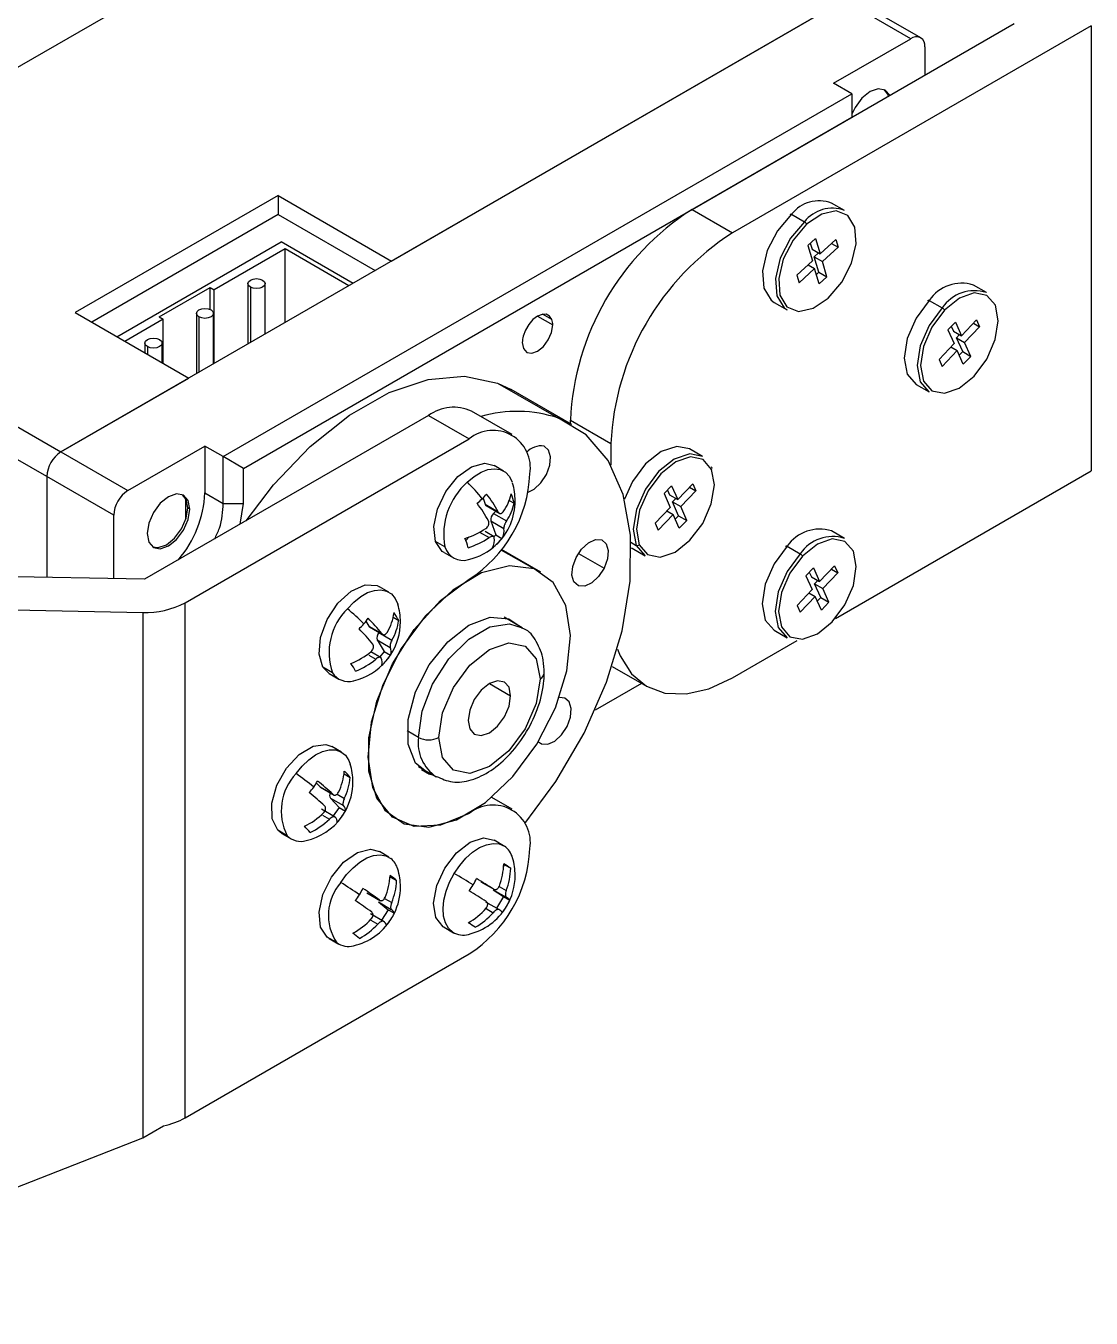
# Model space of a CAD drawing. Header units: millimetres. Extents: x 1167 to 2427, y 18 to 909.
# Drawn here: x 2080.56 to 2117.71, y 711.09 to 756.15 of the extents above; entities that cross this region are included whole.
import ezdxf

# ---------------------------------------------------------------- set-up
doc = ezdxf.new("R2010")
doc.units = ezdxf.units.MM

msp = doc.modelspace()

# ---------------------------------------------------------------- linework, layer by layer
at = {"color": 7, "linetype": 'Continuous', "lineweight": 25}
for p, q in [((2069.414, 748.435), (2096.708, 764.191)), ((2109.082, 757.048), (2081.788, 741.291)), ((2093.316, 747.946), (2109.082, 757.048)), ((2111.416, 755.701), (2109.082, 757.048)), ((2111.766, 755.736), (2109.432, 757.083)), ((2103.792, 749.749), (2115.022, 756.231)), ((2117.709, 756.15), (2105.207, 748.932)), ((2117.709, 756.15), (2117.709, 740.636)), ((2108.729, 754.15), (2111.416, 755.701)), ((2111.911, 755.415), (2111.911, 754.435)), ((2109.365, 753.782), (2108.729, 754.15)), ((2087.445, 741.128), (2109.365, 753.782)), ((2109.365, 753.782), (2109.365, 752.966)), ((2088.152, 740.72), (2109.365, 752.966)), ((2089.356, 750.232), (2082.285, 746.15)), ((2089.356, 750.232), (2093.316, 747.946)), ((2089.356, 750.232), (2089.356, 749.57)), ((2109.107, 749.709), (2108.654, 749.971)), ((2089.356, 749.57), (2082.859, 745.819)), ((2089.356, 749.57), (2092.742, 747.615)), ((2103.792, 749.749), (2105.207, 748.932)), ((2107.261, 749.58), (2107.713, 749.319)), ((2083.737, 745.312), (2089.462, 748.617)), ((2091.971, 747.169), (2089.462, 748.617)), ((2108.102, 748.739), (2107.831, 748.491)), ((2107.831, 748.491), (2107.988, 747.955)), ((2107.917, 748.57), (2107.977, 748.366)), ((2108.102, 748.739), (2108.26, 748.203)), ((2108.803, 748.698), (2108.26, 748.203)), ((2108.653, 748.562), (2108.882, 748.43)), ((2108.803, 748.698), (2108.882, 748.43)), ((2089.604, 748.373), (2087.134, 746.947)), ((2091.829, 747.088), (2089.604, 748.373)), ((2089.604, 745.803), (2089.604, 748.373)), ((2107.977, 748.366), (2108.26, 748.203)), ((2108.205, 748.234), (2108.056, 748.098)), ((2108.213, 747.561), (2108.056, 748.098)), ((2108.056, 748.098), (2108.338, 747.934)), ((2108.882, 748.43), (2108.338, 747.934)), ((2107.445, 747.459), (2107.988, 747.955)), ((2107.523, 747.191), (2108.067, 747.687)), ((2107.838, 747.818), (2108.067, 747.687)), ((2108.224, 747.15), (2108.067, 747.687)), ((2108.213, 747.561), (2108.127, 747.482)), ((2108.213, 747.561), (2108.496, 747.398)), ((2108.496, 747.398), (2108.338, 747.934)), ((2088.306, 747.161), (2088.307, 745.055)), ((2088.907, 745.401), (2088.906, 747.162)), ((2107.445, 747.459), (2107.523, 747.191)), ((2108.496, 747.398), (2108.224, 747.15)), ((2114.056, 746.851), (2113.604, 747.112)), ((2085.214, 746.002), (2086.993, 747.028)), ((2086.993, 747.028), (2087.134, 746.947)), ((2086.993, 746.262), (2086.993, 747.028)), ((2087.134, 744.377), (2087.134, 746.947)), ((2106.654, 746.506), (2107.107, 746.245)), ((2112.064, 746.578), (2112.516, 746.316)), ((2082.285, 746.15), (2086.245, 743.864)), ((2085.356, 745.92), (2084.02, 745.149)), ((2085.214, 746.002), (2085.356, 745.92)), ((2085.356, 744.377), (2085.356, 745.92)), ((2086.51, 746.124), (2086.511, 744.018)), ((2087.111, 744.364), (2087.11, 746.124)), ((2112.974, 745.823), (2112.712, 745.547)), ((2112.974, 745.823), (2113.19, 745.344)), ((2113.712, 745.895), (2113.19, 745.344)), ((2113.604, 745.781), (2113.82, 745.656)), ((2113.712, 745.895), (2113.82, 745.656)), ((2112.712, 745.547), (2112.928, 745.068)), ((2112.832, 745.673), (2112.907, 745.507)), ((2112.907, 745.507), (2113.19, 745.344)), ((2113.123, 745.382), (2113.015, 745.268)), ((2113.82, 745.656), (2113.298, 745.104)), ((2084.714, 745.086), (2084.714, 744.748)), ((2085.315, 744.401), (2085.314, 745.087)), ((2112.405, 744.517), (2112.928, 745.068)), ((2112.82, 744.954), (2113.036, 744.829)), ((2113.231, 744.789), (2113.015, 745.268)), ((2113.015, 745.268), (2113.298, 745.104)), ((2113.514, 744.625), (2113.298, 745.104)), ((2112.405, 744.517), (2112.513, 744.277)), ((2112.513, 744.277), (2113.036, 744.829)), ((2113.252, 744.35), (2113.036, 744.829)), ((2113.231, 744.789), (2113.111, 744.662)), ((2113.231, 744.789), (2113.514, 744.625)), ((2113.514, 744.625), (2113.252, 744.35)), ((2077.828, 743.577), (2081.788, 741.291)), ((2081.788, 741.291), (2086.245, 743.864)), ((2097.011, 743.695), (2099.132, 742.471)), ((2097.011, 743.695), (2097.483, 743.47)), ((2111.604, 743.648), (2112.056, 743.387)), ((2099.604, 742.246), (2097.483, 743.47)), ((2081.293, 740.434), (2077.333, 742.72)), ((2097.519, 741.899), (2096.104, 742.716)), ((2094.604, 742.567), (2084.705, 736.852)), ((2094.604, 742.567), (2096.019, 741.751)), ((2099.55, 742.4), (2100.964, 741.584)), ((2099.55, 742.277), (2099.55, 742.4)), ((2086.119, 736.036), (2096.019, 741.751)), ((2081.788, 741.291), (2084.122, 739.944)), ((2084.122, 739.944), (2086.809, 741.495)), ((2087.445, 741.128), (2086.809, 741.495)), ((2086.809, 741.495), (2086.809, 739.862)), ((2100.964, 741.584), (2100.964, 740.826)), ((2104.157, 741.136), (2103.704, 741.397)), ((2088.152, 740.72), (2087.445, 741.128)), ((2087.445, 739.495), (2087.445, 741.128)), ((2097.224, 740.626), (2096.894, 740.817)), ((2081.293, 740.434), (2081.293, 736.916)), ((2083.627, 739.087), (2081.293, 740.434)), ((2088.152, 739.495), (2088.152, 740.72)), ((2108.794, 735.489), (2117.709, 740.636)), ((2102.818, 739.839), (2103.08, 740.113)), ((2102.935, 739.961), (2103.009, 739.792)), ((2103.08, 740.113), (2103.292, 739.629)), ((2103.816, 740.176), (2103.292, 739.629)), ((2103.922, 739.935), (2103.398, 739.387)), ((2103.705, 740.06), (2103.922, 739.935)), ((2103.816, 740.176), (2103.922, 739.935)), ((2086.139, 738.943), (2086.139, 739.663)), ((2086.809, 739.862), (2087.445, 739.495)), ((2087.445, 739.495), (2088.152, 739.495)), ((2088.04, 738.777), (2088.152, 739.495)), ((2096.505, 739.686), (2096.581, 739.467)), ((2096.581, 739.467), (2097.031, 739.207)), ((2097.418, 739.603), (2097.591, 739.503)), ((2102.818, 739.839), (2103.029, 739.355)), ((2103.009, 739.792), (2103.292, 739.629)), ((2103.226, 739.667), (2103.115, 739.551)), ((2103.326, 739.067), (2103.115, 739.551)), ((2103.115, 739.551), (2103.398, 739.387)), ((2083.627, 736.872), (2083.627, 739.087)), ((2086.278, 739.302), (2086.208, 739.343)), ((2096.615, 739.423), (2097.091, 739.148)), ((2096.956, 739.226), (2096.871, 739.144)), ((2096.871, 739.144), (2097.321, 738.885)), ((2102.505, 738.808), (2103.029, 739.355)), ((2102.611, 738.566), (2103.135, 739.114)), ((2102.918, 739.239), (2103.135, 739.114)), ((2103.347, 738.63), (2103.135, 739.114)), ((2103.209, 738.945), (2103.326, 739.067)), ((2103.326, 739.067), (2103.609, 738.904)), ((2103.609, 738.904), (2103.398, 739.387)), ((2096.782, 738.886), (2096.95, 738.402)), ((2096.782, 738.886), (2097.232, 738.626)), ((2102.505, 738.808), (2102.611, 738.566)), ((2103.347, 738.63), (2103.609, 738.904)), ((2095.175, 737.981), (2094.845, 738.172)), ((2096.025, 738.33), (2095.9, 738.209)), ((2096.888, 738.333), (2096.574, 738.514)), ((2096.95, 738.402), (2096.882, 738.337)), ((2096.95, 738.402), (2097.166, 738.277)), ((2109.107, 738.278), (2108.654, 738.539)), ((2095.144, 737.785), (2095.474, 737.595)), ((2098.518, 737.099), (2097.154, 737.887)), ((2101.704, 737.933), (2102.157, 737.672)), ((2107.114, 738.004), (2107.567, 737.743)), ((2108.024, 737.25), (2107.762, 736.974)), ((2108.024, 737.25), (2108.24, 736.771)), ((2108.763, 737.322), (2108.24, 736.771)), ((2108.654, 737.207), (2108.871, 737.082)), ((2108.763, 737.322), (2108.871, 737.082)), ((2084.705, 736.852), (2067.835, 737.169)), ((2107.762, 736.974), (2107.978, 736.495)), ((2107.882, 737.1), (2107.957, 736.934)), ((2107.957, 736.934), (2108.24, 736.771)), ((2108.174, 736.809), (2108.065, 736.694)), ((2108.871, 737.082), (2108.348, 736.531)), ((2093.224, 736.404), (2092.894, 736.594)), ((2107.456, 735.944), (2107.978, 736.495)), ((2107.87, 736.38), (2108.086, 736.255)), ((2108.281, 736.215), (2108.065, 736.694)), ((2108.065, 736.694), (2108.348, 736.531)), ((2108.564, 736.052), (2108.348, 736.531)), ((2068.636, 735.999), (2084.639, 735.698)), ((2086.119, 718.072), (2086.119, 736.036)), ((2093.446, 736.182), (2093.534, 735.983)), ((2107.456, 735.944), (2107.564, 735.704)), ((2107.564, 735.704), (2108.086, 736.255)), ((2108.302, 735.776), (2108.086, 736.255)), ((2108.281, 736.215), (2108.161, 736.089)), ((2108.281, 736.215), (2108.564, 736.052)), ((2108.564, 736.052), (2108.302, 735.776)), ((2084.639, 735.698), (2084.64, 717.378)), ((2093.373, 735.532), (2093.565, 735.421)), ((2097.872, 735.163), (2097.243, 735.526)), ((2097.4, 735.479), (2097.794, 735.208)), ((2092.42, 735.388), (2092.523, 735.219)), ((2092.523, 735.219), (2092.973, 734.959)), ((2092.549, 735.193), (2093.024, 734.919)), ((2092.877, 734.992), (2093.327, 734.732)), ((2106.654, 735.075), (2107.107, 734.814)), ((2092.818, 734.737), (2093.063, 734.336)), ((2092.818, 734.737), (2093.267, 734.477)), ((2105.207, 733.418), (2107.462, 734.72)), ((2092.955, 734.118), (2092.591, 734.327)), ((2093.063, 734.336), (2092.903, 734.147)), ((2093.063, 734.336), (2093.28, 734.21)), ((2091.251, 733.594), (2090.922, 733.784)), ((2091.144, 733.563), (2090.922, 733.784)), ((2101.006, 733.814), (2102.207, 733.121)), ((2091.144, 733.563), (2091.474, 733.372)), ((2102.035, 733.22), (2100.414, 732.284)), ((2102.035, 733.22), (2100.414, 732.284)), ((2099.357, 732.71), (2099.166, 732.727)), ((2091.567, 730.828), (2091.237, 731.019)), ((2098.434, 731.182), (2098.542, 731.111)), ((2091.659, 730.067), (2091.871, 729.945)), ((2094.244, 730.329), (2094.872, 729.966)), ((2094.794, 730.012), (2094.638, 730.059)), ((2090.695, 729.749), (2090.82, 729.614)), ((2090.82, 729.614), (2090.836, 729.601)), ((2090.82, 729.614), (2091.27, 729.355)), ((2090.836, 729.601), (2091.312, 729.327)), ((2091.184, 729.221), (2091.487, 728.894)), ((2091.184, 729.221), (2091.634, 728.962)), ((2097.519, 728.834), (2096.808, 729.245)), ((2091.353, 728.559), (2090.878, 728.833)), ((2091.487, 728.894), (2091.276, 728.603)), ((2091.487, 728.894), (2091.704, 728.769)), ((2089.676, 727.91), (2089.346, 728.1)), ((2089.487, 727.987), (2089.346, 728.1)), ((2089.487, 727.987), (2089.817, 727.797)), ((2097.224, 727.561), (2096.894, 727.752)), ((2093.224, 727.166), (2092.894, 727.356)), ((2097.252, 726.901), (2097.224, 726.853)), ((2097.226, 726.918), (2097.252, 726.901)), ((2097.252, 726.901), (2097.469, 726.776)), ((2093.276, 726.471), (2093.26, 726.446)), ((2093.262, 726.482), (2093.276, 726.471)), ((2093.276, 726.471), (2093.493, 726.346)), ((2096.427, 726.304), (2096.903, 726.03)), ((2096.861, 726.024), (2097.224, 725.788)), ((2096.861, 726.024), (2097.31, 725.764)), ((2092.451, 725.921), (2092.927, 725.646)), ((2092.854, 725.602), (2093.196, 725.332)), ((2092.854, 725.602), (2093.304, 725.343)), ((2097.076, 725.322), (2096.601, 725.597)), ((2097.224, 725.788), (2096.979, 725.379)), ((2097.224, 725.788), (2097.441, 725.663)), ((2093.052, 724.914), (2092.576, 725.188)), ((2093.196, 725.332), (2092.961, 724.966)), ((2093.196, 725.332), (2093.413, 725.207)), ((2095.449, 724.546), (2095.119, 724.736)), ((2095.144, 724.721), (2095.119, 724.736)), ((2095.144, 724.721), (2095.474, 724.53)), ((2091.404, 724.182), (2091.074, 724.372)), ((2091.144, 724.325), (2091.074, 724.372)), ((2091.144, 724.325), (2091.474, 724.134)), ((2086.119, 718.072), (2096.019, 723.787)), ((2068.636, 711.089), (2084.64, 717.378)), ((2084.64, 717.378), (2085.366, 717.799))]:
    msp.add_line(p, q, dxfattribs=at)
at = {"color": 8, "linetype": 'Continuous', "lineweight": 25}
for p, q in [((2088.394, 747.039), (2088.395, 745.105)), ((2086.598, 746.001), (2086.599, 744.068)), ((2098.405, 746.026), (2098.935, 745.72)), ((2098.905, 745.907), (2098.582, 746.093)), ((2084.802, 744.964), (2084.802, 744.697)), ((2096.387, 738.494), (2096.717, 738.304)), ((2101.663, 738.141), (2101.845, 738.036)), ((2098.282, 737.212), (2097.141, 737.87)), ((2099.831, 737.757), (2100.727, 737.239)), ((2092.523, 734.205), (2092.763, 734.067)), ((2096.726, 733.218), (2097.468, 732.789)), ((2094.251, 731.34), (2093.862, 731.564)), ((2098.542, 731.111), (2098.461, 731.158)), ((2094.362, 730.217), (2094.638, 730.059)), ((2091.413, 729.357), (2091.669, 729.209)), ((2090.908, 728.626), (2091.147, 728.488)), ((2097.066, 726.142), (2097.316, 725.998)), ((2093.071, 725.727), (2093.321, 725.583)), ((2096.609, 725.368), (2096.853, 725.227)), ((2092.594, 724.966), (2092.835, 724.828))]:
    msp.add_line(p, q, dxfattribs=at)
at = {"color": 7, "linetype": 'Continuous', "lineweight": 25, "flags": 128}
for points in [[(2110.685, 753.728), (2110.527, 753.907), (2110.286, 753.953), (2110.002, 753.855), (2109.718, 753.625), (2109.477, 753.3), (2109.365, 753.072)], [(2110.64, 753.702), (2110.617, 753.762), (2110.49, 753.925)], [(2107.261, 749.58), (2106.771, 749.004), (2106.415, 748.311), (2106.249, 747.608), (2106.296, 747), (2106.55, 746.581), (2106.654, 746.506)], [(2107.22, 749.559), (2107.218, 749.569), (2107.218, 749.577), (2107.221, 749.583), (2107.225, 749.587), (2107.232, 749.589), (2107.24, 749.588), (2107.25, 749.585), (2107.261, 749.58)], [(2108.541, 746.657), (2109.011, 747.21), (2109.352, 747.875), (2109.513, 748.55), (2109.467, 749.134), (2109.223, 749.536), (2108.818, 749.696), (2108.313, 749.589), (2107.785, 749.232)], [(2107.713, 749.319), (2107.223, 748.743), (2106.868, 748.05), (2106.701, 747.346), (2106.748, 746.739), (2107.002, 746.32), (2107.107, 746.245)], [(2107.785, 749.232), (2107.315, 748.679), (2106.974, 748.014), (2106.814, 747.339), (2106.859, 746.756), (2107.103, 746.353), (2107.508, 746.193), (2108.013, 746.3), (2108.541, 746.657)], [(2088.394, 747.039), (2088.329, 747.095), (2088.306, 747.161), (2088.329, 747.228), (2088.394, 747.284), (2088.492, 747.321), (2088.606, 747.335), (2088.721, 747.322), (2088.819, 747.284)], [(2088.819, 747.284), (2088.884, 747.228), (2088.906, 747.161), (2088.884, 747.095), (2088.819, 747.039), (2088.721, 747.001), (2088.606, 746.988), (2088.492, 747.001), (2088.394, 747.039)], [(2113.631, 743.937), (2114.072, 744.53), (2114.367, 745.209), (2114.471, 745.869), (2114.368, 746.409), (2114.074, 746.748), (2113.634, 746.835), (2113.114, 746.655), (2112.595, 746.236)], [(2086.598, 746.001), (2086.533, 746.058), (2086.51, 746.124), (2086.533, 746.19), (2086.598, 746.246), (2086.696, 746.284), (2086.81, 746.297), (2086.925, 746.284), (2087.023, 746.246)], [(2087.023, 746.246), (2087.088, 746.19), (2087.11, 746.124), (2087.088, 746.058), (2087.023, 746.001), (2086.925, 745.964), (2086.81, 745.951), (2086.696, 745.964), (2086.598, 746.001)], [(2112.064, 746.578), (2111.605, 745.959), (2111.298, 745.252), (2111.19, 744.565), (2111.297, 744.002), (2111.603, 743.649), (2111.604, 743.648)], [(2112.516, 746.316), (2112.057, 745.698), (2111.75, 744.991), (2111.642, 744.304), (2111.749, 743.741), (2112.055, 743.387), (2112.056, 743.387)], [(2112.595, 746.236), (2112.154, 745.642), (2111.859, 744.964), (2111.755, 744.304), (2111.858, 743.763), (2112.152, 743.424), (2112.592, 743.338), (2113.112, 743.518), (2113.631, 743.937)], [(2112.029, 746.562), (2112.026, 746.571), (2112.025, 746.578), (2112.026, 746.584), (2112.03, 746.587), (2112.036, 746.588), (2112.044, 746.587), (2112.053, 746.583), (2112.064, 746.578)], [(2098.905, 745.907), (2098.828, 746.027), (2098.711, 746.091), (2098.566, 746.09), (2098.405, 746.026), (2098.244, 745.905), (2098.099, 745.737), (2097.982, 745.539), (2097.905, 745.329)], [(2097.875, 745.108), (2097.915, 744.897), (2098.03, 744.764), (2098.202, 744.731), (2098.405, 744.801), (2098.608, 744.965), (2098.78, 745.197), (2098.895, 745.462), (2098.935, 745.72)], [(2084.802, 744.964), (2084.737, 745.02), (2084.714, 745.086), (2084.737, 745.153), (2084.802, 745.209), (2084.9, 745.246), (2085.014, 745.26), (2085.129, 745.247), (2085.227, 745.209)], [(2085.227, 745.209), (2085.292, 745.153), (2085.314, 745.087), (2085.292, 745.02), (2085.227, 744.964), (2085.129, 744.926), (2085.014, 744.913), (2084.9, 744.926), (2084.802, 744.964)], [(2088.241, 738.893), (2089.198, 740.144), (2090.482, 741.487), (2091.844, 742.573), (2093.23, 743.361), (2094.588, 743.82), (2095.864, 743.933), (2097.011, 743.695)], [(2097.963, 728.338), (2099.048, 729.799), (2100.036, 731.492), (2100.815, 733.266), (2101.355, 735.052), (2101.636, 736.782), (2101.647, 738.388), (2101.387, 739.811), (2100.866, 740.994), (2100.105, 741.892), (2099.132, 742.471)], [(2098.076, 739.893), (2098.284, 739.995), (2098.522, 740.214), (2098.715, 740.505), (2098.834, 740.826), (2098.86, 741.126), (2098.79, 741.36), (2098.634, 741.493)], [(2103.704, 741.397), (2103.257, 741.488), (2102.717, 741.306), (2102.175, 740.874), (2101.714, 740.259), (2101.433, 739.647)], [(2094.845, 738.172), (2094.784, 738.69), (2094.912, 739.301), (2095.208, 739.913), (2095.627, 740.431), (2096.107, 740.777), (2096.572, 740.899), (2096.894, 740.817)], [(2104.157, 741.136), (2103.71, 741.226), (2103.17, 741.045), (2102.628, 740.613), (2102.166, 739.997), (2101.855, 739.291), (2101.743, 738.603), (2101.845, 738.036)], [(2104.472, 740.685), (2104.182, 741.029), (2103.744, 741.121), (2103.226, 740.946), (2102.705, 740.532), (2102.262, 739.941), (2101.964, 739.263), (2101.856, 738.602), (2101.954, 738.058)], [(2095.957, 740.24), (2096.194, 740.439), (2096.437, 740.587), (2096.676, 740.677), (2096.902, 740.708), (2097.107, 740.677), (2097.284, 740.586), (2097.424, 740.439), (2097.523, 740.24)], [(2101.954, 738.058), (2102.245, 737.714), (2102.682, 737.622), (2103.201, 737.796), (2103.721, 738.211), (2104.165, 738.802), (2104.463, 739.479), (2104.571, 740.141), (2104.472, 740.685)], [(2086.278, 739.302), (2086.222, 739.598), (2086.061, 739.783), (2085.82, 739.83), (2085.536, 739.731), (2085.252, 739.502), (2085.011, 739.177), (2084.85, 738.806), (2084.793, 738.445)], [(2086.208, 739.343), (2086.151, 739.638), (2086.024, 739.801)], [(2084.793, 738.445), (2084.85, 738.149), (2085.011, 737.964), (2085.252, 737.917), (2085.536, 738.016), (2085.82, 738.245), (2086.061, 738.57), (2086.222, 738.941), (2086.278, 739.302)], [(2084.977, 737.987), (2085.181, 737.958), (2085.465, 738.057), (2085.749, 738.286), (2085.99, 738.611), (2086.151, 738.982), (2086.208, 739.343)], [(2095.144, 737.785), (2095.084, 737.825), (2094.845, 738.172)], [(2099.749, 737.616), (2099.942, 737.908), (2100.181, 738.126), (2100.428, 738.239), (2100.646, 738.227), (2100.802, 738.094), (2100.872, 737.86), (2100.846, 737.56), (2100.727, 737.239)], [(2108.682, 735.363), (2109.122, 735.957), (2109.417, 736.636), (2109.521, 737.295), (2109.418, 737.836), (2109.124, 738.175), (2108.684, 738.261), (2108.164, 738.081), (2107.645, 737.663)], [(2101.671, 737.954), (2101.695, 737.939), (2101.704, 737.933)], [(2101.845, 738.036), (2102.148, 737.677), (2102.157, 737.672)], [(2107.114, 738.004), (2106.655, 737.386), (2106.348, 736.679), (2106.24, 735.992), (2106.347, 735.429), (2106.653, 735.075), (2106.654, 735.075)], [(2107.567, 737.743), (2107.108, 737.125), (2106.801, 736.418), (2106.692, 735.731), (2106.8, 735.168), (2107.106, 734.814), (2107.107, 734.814)], [(2107.645, 737.663), (2107.204, 737.069), (2106.909, 736.39), (2106.806, 735.731), (2106.908, 735.19), (2107.202, 734.851), (2107.643, 734.765), (2108.162, 734.945), (2108.682, 735.363)], [(2107.079, 737.989), (2107.076, 737.998), (2107.075, 738.005), (2107.077, 738.01), (2107.08, 738.014), (2107.086, 738.015), (2107.094, 738.013), (2107.103, 738.01), (2107.114, 738.004)], [(2098.282, 737.212), (2097.426, 737.326), (2096.455, 737.072), (2095.449, 736.469), (2094.489, 735.566), (2093.653, 734.437), (2093.008, 733.172), (2092.608, 731.875), (2092.484, 730.65), (2092.646, 729.597), (2093.081, 728.801), (2093.755, 728.326)], [(2093.755, 728.326), (2094.612, 728.211), (2095.582, 728.465), (2096.589, 729.068), (2097.548, 729.971), (2098.385, 731.101), (2099.029, 732.365), (2099.429, 733.662), (2099.554, 734.887), (2099.391, 735.94), (2098.956, 736.737), (2098.282, 737.212)], [(2100.727, 737.239), (2100.534, 736.948), (2100.296, 736.729), (2100.049, 736.617), (2099.831, 736.628), (2099.675, 736.761), (2099.604, 736.995), (2099.631, 737.296), (2099.749, 737.616)], [(2096.019, 728.686), (2095.023, 728.276), (2094.107, 728.231), (2093.347, 728.553), (2092.803, 729.216), (2092.519, 730.167), (2092.519, 731.329), (2092.803, 732.608), (2093.347, 733.9), (2094.107, 735.1), (2095.023, 736.111), (2096.019, 736.851)], [(2090.922, 733.784), (2090.786, 734.241), (2090.838, 734.826), (2091.07, 735.448), (2091.446, 736.015), (2091.91, 736.439), (2092.39, 736.656), (2092.813, 736.633), (2092.894, 736.594)], [(2091.776, 735.825), (2092.001, 736.059), (2092.24, 736.249), (2092.482, 736.386), (2092.72, 736.465), (2092.943, 736.485), (2093.143, 736.442), (2093.313, 736.34), (2093.446, 736.182)], [(2094.638, 730.059), (2094.154, 730.44), (2093.896, 731.103), (2093.894, 731.966), (2094.147, 732.927), (2094.627, 733.868), (2095.274, 734.677), (2096.012, 735.255), (2096.75, 735.534), (2097.4, 735.479)], [(2092.523, 735.219), (2092.538, 735.2), (2092.549, 735.193)], [(2094.958, 731.34), (2095.093, 732.199), (2095.476, 733.082), (2096.049, 733.856), (2096.726, 734.402), (2097.402, 734.637), (2097.976, 734.526), (2098.359, 734.084), (2098.493, 733.381)], [(2101.191, 734.417), (2101.287, 734.18), (2101.679, 733.559), (2102.207, 733.121), (2102.849, 732.883), (2103.583, 732.854), (2104.379, 733.034), (2105.207, 733.418)], [(2098.493, 733.381), (2098.359, 732.522), (2097.976, 731.639), (2097.402, 730.865), (2096.726, 730.319), (2096.049, 730.084), (2095.476, 730.195), (2095.093, 730.636), (2094.958, 731.34)], [(2097.468, 732.789), (2097.412, 733.085), (2097.251, 733.27), (2097.01, 733.317), (2096.726, 733.218), (2096.442, 732.989), (2096.201, 732.664), (2096.04, 732.293), (2095.983, 731.932)], [(2095.983, 731.932), (2096.04, 731.636), (2096.201, 731.451), (2096.442, 731.404), (2096.726, 731.503), (2097.01, 731.732), (2097.251, 732.057), (2097.412, 732.428), (2097.468, 732.789)], [(2098.542, 731.111), (2098.76, 731.1), (2099.007, 731.212), (2099.245, 731.431), (2099.438, 731.722), (2099.557, 732.043), (2099.583, 732.343), (2099.513, 732.578), (2099.357, 732.71)], [(2089.346, 728.1), (2089.153, 728.499), (2089.144, 729.051), (2089.32, 729.672), (2089.654, 730.267), (2090.097, 730.746), (2090.58, 731.035), (2091.029, 731.092), (2091.237, 731.019)], [(2089.984, 730.077), (2090.196, 730.336), (2090.427, 730.555), (2090.668, 730.727), (2090.909, 730.845), (2091.143, 730.904), (2091.359, 730.901), (2091.55, 730.838), (2091.707, 730.716)], [(2091.707, 730.716), (2091.826, 730.539), (2091.877, 730.407)], [(2095.119, 724.736), (2094.862, 725.06), (2094.782, 725.564), (2094.89, 726.17), (2095.169, 726.785), (2095.579, 727.318), (2096.055, 727.685), (2096.525, 727.832), (2096.894, 727.752)], [(2091.074, 724.372), (2090.84, 724.725), (2090.786, 725.248), (2090.919, 725.861), (2091.22, 726.47), (2091.642, 726.984), (2092.122, 727.324), (2092.586, 727.438), (2092.894, 727.356)], [(2095.499, 726.595), (2095.691, 726.877), (2095.908, 727.127), (2096.143, 727.336), (2096.385, 727.495), (2096.625, 727.598), (2096.855, 727.642), (2097.066, 727.624), (2097.249, 727.546)], [(2091.55, 726.28), (2091.749, 726.554), (2091.972, 726.794), (2092.209, 726.989), (2092.452, 727.134), (2092.69, 727.221), (2092.916, 727.247), (2093.12, 727.213), (2093.294, 727.118)], [(2095.449, 724.546), (2095.3, 724.682), (2095.192, 724.87), (2095.128, 725.104), (2095.112, 725.373), (2095.142, 725.669), (2095.22, 725.979), (2095.34, 726.292), (2095.499, 726.595)]]:
    msp.add_lwpolyline(points, dxfattribs=at)
at = {"color": 8, "linetype": 'Continuous', "lineweight": 25, "flags": 128}
for points in [[(2097.012, 738.108), (2096.988, 738.08), (2096.979, 738.071)], [(2094.251, 731.34), (2094.379, 732.252), (2094.747, 733.201), (2095.312, 734.074), (2096.004, 734.764), (2096.741, 735.19), (2097.433, 735.298), (2097.87, 735.164)]]:
    msp.add_lwpolyline(points, dxfattribs=at)
at = {"color": 7, "linetype": 'Continuous', "lineweight": 25}
for centre, radius, start, end in [((2111.609, 755.464), 0.306, 350.786, 129.2033), ((2108.224, 748.825), 1.224, 69.4166, 141.9046), ((2108.761, 741.981), 9.221, 122.6055, 177.3945), ((2108.676, 748.564), 1.224, 69.4166, 141.9046), ((2110.175, 741.165), 9.221, 122.6055, 177.3945), ((2107.625, 749.172), 0.171, 20.7618, 59.1442), ((2113.191, 745.815), 1.362, 72.373, 145.9106), ((2113.644, 745.553), 1.362, 72.373, 145.9106), ((2112.41, 746.135), 0.211, 28.6911, 59.5831), ((2098.398, 745.728), 0.537, 359.0977, 19.364), ((2098.762, 745.099), 0.887, 164.9625, 179.4534), ((2095.483, 741.34), 1.509, 65.6929, 125.6176), ((2097.691, 738.196), 4.511, 71.3665, 106.2292), ((2096.847, 740.735), 1.31, 350.786, 129.2033), ((2082.368, 740.385), 1.076, 122.6055, 177.3945), ((2098.52, 740.852), 0.651, 79.905, 140.1855), ((2093.534, 740.735), 4.61, 302.6055, 357.3945), ((2104.439, 740.727), 0.0537, 308.1287, 57.2561), ((2084.701, 739.038), 1.076, 122.6055, 177.3945), ((2097.571, 738.416), 2.436, 131.4908, 190.2868), ((2092.017, 736.22), 5.63, 37.6344, 45.5754), ((2095.518, 739.59), 2.107, 0, 16.9778), ((2082.961, 740.043), 3.851, 319.3061, 357.3169), ((2095.083, 741.108), 2.011, 307.0716, 313.8362), ((2093.044, 736.96), 4.128, 27.7963, 38.0395), ((2095.222, 740.963), 1.81, 313.8231, 321.0806), ((2096.655, 739.489), 0.0774, 196.6286, 238.8815), ((2093.379, 737.282), 4.128, 27.7963, 38.0395), ((2095.518, 739.59), 2.107, 313.8912, 0), ((2095.907, 740.145), 1.605, 324.2548, 348.5358), ((2096.019, 739.822), 1.605, 324.2548, 348.5358), ((2096.124, 739.176), 1.504, 12.5717, 25.6183), ((2097.056, 738.936), 0.278, 131.4908, 190.2868), ((2095.046, 740.96), 2.806, 287.0588, 303.7553), ((2096.761, 738.533), 0.48, 327.6565, 11.2134), ((2108.242, 737.241), 1.362, 72.373, 145.9106), ((2094.514, 737.627), 1.504, 12.5717, 25.6183), ((2095.158, 740.637), 2.806, 287.0588, 303.7553), ((2096.426, 738.21), 0.48, 327.6565, 11.2134), ((2095.619, 739.558), 2.011, 307.0716, 313.8362), ((2095.759, 739.413), 1.81, 313.8231, 321.0806), ((2108.694, 736.98), 1.362, 72.373, 145.9106), ((2095.808, 738.172), 0.661, 196.7361, 286.2855), ((2095.518, 739.59), 2.107, 283.0276, 313.8912), ((2101.885, 738.122), 0.0944, 245.3296, 317.5577), ((2107.46, 737.562), 0.211, 28.6911, 59.5831), ((2084.753, 738.611), 2.915, 267.7484, 297.9401), ((2091.518, 735.367), 2.107, 0, 16.9778), ((2093.296, 734.29), 2.16, 134.7273, 198.7967), ((2086.495, 729.436), 8.288, 45.0512, 50.4209), ((2090.86, 736.568), 1.956, 319.67, 326.7106), ((2088.5, 731.448), 5.686, 38.1261, 45.3672), ((2091.528, 735.948), 1.891, 329.8854, 352.1093), ((2091.692, 735.681), 1.891, 329.8854, 352.1093), ((2092.014, 734.657), 1.728, 26.2261, 36.6351), ((2090.759, 736.653), 2.088, 312.9397, 319.6807), ((2088.187, 731.078), 5.686, 38.1261, 45.3672), ((2093.051, 734.816), 0.247, 134.7273, 198.7967), ((2091.518, 735.367), 2.107, 326.7412, 0), ((2090.892, 736.392), 2.674, 292.0591, 309.6774), ((2091.056, 736.125), 2.674, 292.0591, 309.6774), ((2092.689, 733.961), 0.303, 336.4894, 28.8351), ((2091.518, 735.367), 2.107, 319.7128, 326.7412), ((2091.645, 735.284), 1.956, 319.67, 326.7106), ((2093.002, 734.331), 0.303, 336.4894, 28.8351), ((2091.81, 733.951), 0.663, 212.5993, 286.112), ((2090.509, 732.882), 1.728, 26.2261, 36.6351), ((2091.518, 735.367), 2.107, 283.0276, 319.7128), ((2091.544, 735.369), 2.088, 312.9397, 319.6807), ((2094.604, 732.022), 0.769, 242.6097, 297.3903), ((2091.373, 728.774), 1.904, 136.8203, 207.0047), ((2081.831, 718.686), 14.008, 51.2369, 54.4053), ((2089.576, 730.343), 2.1, 334.1621, 355.0943), ((2089.934, 728.354), 2.507, 39.3909, 46.1949), ((2089.862, 729.792), 2.107, 0, 16.9778), ((2088.884, 730.852), 2.121, 317.351, 324.0914), ((2088.946, 730.808), 2.044, 324.0816, 330.989), ((2084.963, 722.578), 9.257, 47.0582, 51.4389), ((2089.778, 730.125), 2.1, 334.1621, 355.0943), ((2089.862, 729.792), 2.107, 330.9926, 0), ((2084.673, 722.177), 9.257, 47.0582, 51.4389), ((2091.334, 729.314), 0.177, 150.0695, 211.5573), ((2089.166, 730.539), 2.554, 295.7676, 314.1282), ((2089.862, 729.792), 2.107, 324.1074, 330.9926), ((2089.916, 729.76), 2.044, 324.0816, 330.989), ((2091.482, 728.797), 0.224, 352.6909, 47.3242), ((2096.847, 727.671), 1.31, 350.786, 129.2033), ((2088.541, 726.43), 2.507, 39.3909, 46.1949), ((2089.862, 729.792), 2.107, 283.0276, 324.1074), ((2089.368, 730.321), 2.554, 295.7676, 314.1282), ((2091.192, 728.396), 0.224, 352.6909, 47.3242), ((2089.854, 729.805), 2.121, 317.351, 324.0914), ((2090.152, 728.385), 0.672, 225.0223, 285.9599), ((2093.534, 727.671), 4.61, 302.6055, 357.3945), ((2096.824, 726.944), 0.737, 15.4454, 54.7854), ((2092.792, 726.531), 0.772, 16.049, 49.4732), ((2094.914, 726.984), 2.313, 339.015, 358.7354), ((2089.834, 715.235), 13.838, 56.5131, 57.7095), ((2095.518, 726.525), 2.107, 0, 16.9778), ((2091.028, 726.629), 2.239, 337.2299, 357.3676), ((2090.333, 722.574), 4.921, 50.0505, 53.4358), ((2091.518, 726.129), 2.107, 0, 16.9778), ((2052.221, 654.344), 84.221, 58.55184, 59.078), ((2094.354, 727.279), 2.108, 329.03, 335.8329), ((2067.832, 679.84), 54.575, 57.8497, 58.5868), ((2095.156, 726.827), 2.313, 339.015, 358.7354), ((2095.518, 726.525), 2.107, 329.0381, 0), ((2092.823, 725.137), 1.711, 138.0996, 213.9379), ((2075.678, 701.508), 29.421, 55.8453, 57.352), ((2090.439, 726.985), 2.09, 327.2177, 334.0529), ((2081.599, 710.213), 19.141, 53.8396, 55.9446), ((2091.256, 726.449), 2.239, 337.2299, 357.3676), ((2091.518, 726.129), 2.107, 334.0615, 0), ((2094.343, 727.285), 2.12, 322.2635, 329.0394), ((2067.575, 679.411), 54.575, 57.8497, 58.5868), ((2090.408, 727.005), 2.126, 320.4696, 327.2272), ((2081.329, 709.793), 19.141, 53.8396, 55.9446), ((2097.023, 725.255), 0.584, 44.2716, 60.5438), ((2095.518, 726.526), 2.108, 329.03, 335.8329), ((2091.518, 726.129), 2.107, 327.2321, 334.0615), ((2091.534, 726.122), 2.09, 327.2177, 334.0529), ((2093.171, 725.123), 0.257, 19.113, 58.761), ((2094.806, 726.948), 2.388, 299.7682, 319.0732), ((2095.518, 726.525), 2.107, 283.0276, 329.0381), ((2095.049, 726.791), 2.388, 299.7682, 319.0732), ((2096.766, 724.827), 0.584, 44.2716, 60.5438), ((2095.507, 726.532), 2.12, 322.2635, 329.0394), ((2090.804, 726.672), 2.453, 298.3279, 317.2693), ((2091.518, 726.129), 2.107, 283.0276, 327.2321), ((2091.033, 726.492), 2.453, 298.3279, 317.2693), ((2092.901, 724.704), 0.257, 19.113, 58.761), ((2091.504, 726.141), 2.126, 320.4696, 327.2272), ((2088.6, 713.177), 13.838, 56.5131, 57.7095), ((2091.806, 724.731), 0.681, 233.7257, 285.9483), ((2089.037, 720.56), 4.921, 50.0505, 53.4358), ((2095.808, 725.152), 0.705, 239.3422, 285.2704), ((2084.898, 720.264), 2.509, 280.7665, 299.1296)]:
    msp.add_arc(centre, radius, start, end, dxfattribs=at)
at = {"color": 8, "linetype": 'Continuous', "lineweight": 25}
for centre, radius, start, end in [((2098.39, 733.61), 0.251, 294.376, 354.2901), ((2095.666, 731.153), 1.427, 172.4681, 236.3327)]:
    msp.add_arc(centre, radius, start, end, dxfattribs=at)
at = {"color": 7, "linetype": 'Continuous', "lineweight": 25}
for points, knots in [([(2087.149, 738.263), (2087.208, 738.388), (2087.407, 738.808), (2087.429, 739.211), (2087.445, 739.495)], [0, 0, 0, 0, 0.296963, 1, 1, 1, 1]), ([(2097.031, 739.207), (2097.042, 739.19), (2097.059, 739.165), (2097.09, 739.149), (2097.114, 739.145), (2097.139, 739.149), (2097.173, 739.165), (2097.195, 739.19), (2097.209, 739.207)], [0, 0, 0, 0, 0.250182, 0.37601, 0.499753, 0.623596, 0.749563, 1, 1, 1, 1]), ([(2096.606, 738.627), (2096.626, 738.643), (2096.657, 738.668), (2096.686, 738.713), (2096.701, 738.748), (2096.71, 738.784), (2096.714, 738.833), (2096.703, 738.864), (2096.695, 738.885)], [0, 0, 0, 0, 0.250182, 0.375917, 0.499754, 0.623503, 0.749563, 1, 1, 1, 1]), ([(2097.321, 738.885), (2097.308, 738.864), (2097.288, 738.833), (2097.266, 738.784), (2097.252, 738.748), (2097.241, 738.713), (2097.231, 738.668), (2097.231, 738.643), (2097.232, 738.626)], [0, 0, 0, 0, 0.250182, 0.375917, 0.499754, 0.623503, 0.749563, 1, 1, 1, 1]), ([(2096.896, 738.304), (2096.892, 738.316), (2096.886, 738.336), (2096.862, 738.348), (2096.839, 738.351), (2096.812, 738.348), (2096.772, 738.336), (2096.739, 738.317), (2096.717, 738.304)], [0, 0, 0, 0, 0.250182, 0.37601, 0.499753, 0.623596, 0.749563, 1, 1, 1, 1]), ([(2092.973, 734.959), (2092.987, 734.945), (2093.008, 734.924), (2093.042, 734.916), (2093.069, 734.918), (2093.095, 734.928), (2093.129, 734.95), (2093.15, 734.98), (2093.164, 735)], [0, 0, 0, 0, 0.250182, 0.37601, 0.499753, 0.623596, 0.749563, 1, 1, 1, 1]), ([(2098.64, 733.585), (2098.633, 733.736), (2098.614, 734.138), (2098.398, 734.675), (2098.106, 735.073), (2097.885, 735.143), (2097.863, 735.15)], [0, 0, 0, 0, 0.226649, 0.604552, 0.959272, 1, 1, 1, 1]), ([(2092.6, 734.334), (2092.618, 734.353), (2092.647, 734.381), (2092.671, 734.427), (2092.683, 734.463), (2092.688, 734.498), (2092.685, 734.543), (2092.67, 734.571), (2092.66, 734.589)], [0, 0, 0, 0, 0.250182, 0.375917, 0.499754, 0.623503, 0.749563, 1, 1, 1, 1]), ([(2093.327, 734.732), (2093.316, 734.709), (2093.298, 734.675), (2093.28, 734.625), (2093.27, 734.589), (2093.264, 734.554), (2093.26, 734.512), (2093.264, 734.491), (2093.267, 734.477)], [0, 0, 0, 0, 0.250182, 0.375917, 0.499754, 0.623503, 0.749563, 1, 1, 1, 1]), ([(2092.954, 734.107), (2092.947, 734.117), (2092.937, 734.132), (2092.909, 734.136), (2092.884, 734.133), (2092.856, 734.125), (2092.815, 734.106), (2092.784, 734.082), (2092.763, 734.067)], [0, 0, 0, 0, 0.2501821, 0.37601, 0.4997529, 0.6235961, 0.7495628, 1, 1, 1, 1]), ([(2094.882, 729.979), (2095.063, 729.898), (2095.44, 729.729), (2096.111, 729.827), (2096.8, 730.157), (2097.473, 730.741), (2098.054, 731.525), (2098.468, 732.42), (2098.627, 733.123), (2098.637, 733.497), (2098.64, 733.585)], [0, 0, 0, 0, 0.116649, 0.242884, 0.376732, 0.519772, 0.664266, 0.808863, 0.954864, 1, 1, 1, 1]), ([(2091.27, 729.355), (2091.286, 729.343), (2091.309, 729.327), (2091.346, 729.325), (2091.374, 729.331), (2091.401, 729.345), (2091.435, 729.373), (2091.454, 729.406), (2091.467, 729.428)], [0, 0, 0, 0, 0.250182, 0.37601, 0.499753, 0.623596, 0.749563, 1, 1, 1, 1]), ([(2091.669, 729.209), (2091.658, 729.185), (2091.643, 729.149), (2091.629, 729.098), (2091.623, 729.062), (2091.62, 729.03), (2091.62, 728.991), (2091.628, 728.973), (2091.634, 728.962)], [0, 0, 0, 0, 0.250182, 0.375917, 0.499754, 0.623503, 0.749563, 1, 1, 1, 1]), ([(2090.944, 728.706), (2090.962, 728.726), (2090.988, 728.756), (2091.008, 728.803), (2091.017, 728.838), (2091.018, 728.871), (2091.011, 728.914), (2090.992, 728.938), (2090.98, 728.954)], [0, 0, 0, 0, 0.2501821, 0.3759168, 0.4997537, 0.6235029, 0.7495628, 1, 1, 1, 1]), ([(2091.343, 728.561), (2091.335, 728.568), (2091.322, 728.578), (2091.292, 728.576), (2091.266, 728.569), (2091.237, 728.556), (2091.196, 728.531), (2091.166, 728.505), (2091.147, 728.488)], [0, 0, 0, 0, 0.250182, 0.37601, 0.499753, 0.623596, 0.749563, 1, 1, 1, 1]), ([(2096.874, 726.046), (2096.891, 726.039), (2096.918, 726.027), (2096.957, 726.032), (2096.985, 726.044), (2097.012, 726.063), (2097.045, 726.096), (2097.062, 726.132), (2097.074, 726.155)], [0, 0, 0, 0, 0.250182, 0.37601, 0.499753, 0.623596, 0.749563, 1, 1, 1, 1]), ([(2097.316, 725.998), (2097.308, 725.973), (2097.295, 725.935), (2097.287, 725.885), (2097.284, 725.851), (2097.285, 725.82), (2097.292, 725.786), (2097.303, 725.773), (2097.31, 725.764)], [0, 0, 0, 0, 0.250182, 0.375917, 0.499754, 0.623503, 0.749563, 1, 1, 1, 1]), ([(2092.893, 725.667), (2092.91, 725.658), (2092.936, 725.644), (2092.974, 725.647), (2093.002, 725.656), (2093.029, 725.673), (2093.063, 725.705), (2093.08, 725.74), (2093.092, 725.763)], [0, 0, 0, 0, 0.250182, 0.37601, 0.499753, 0.623596, 0.749563, 1, 1, 1, 1]), ([(2093.321, 725.583), (2093.311, 725.558), (2093.298, 725.52), (2093.287, 725.47), (2093.283, 725.435), (2093.283, 725.403), (2093.287, 725.367), (2093.297, 725.353), (2093.304, 725.343)], [0, 0, 0, 0, 0.250182, 0.375917, 0.499754, 0.623503, 0.749563, 1, 1, 1, 1]), ([(2096.611, 725.384), (2096.626, 725.405), (2096.65, 725.437), (2096.664, 725.483), (2096.669, 725.516), (2096.666, 725.548), (2096.653, 725.586), (2096.631, 725.605), (2096.616, 725.618)], [0, 0, 0, 0, 0.250182, 0.375917, 0.499754, 0.623503, 0.749563, 1, 1, 1, 1]), ([(2092.606, 725.008), (2092.623, 725.028), (2092.647, 725.06), (2092.664, 725.106), (2092.67, 725.14), (2092.669, 725.172), (2092.658, 725.212), (2092.637, 725.233), (2092.623, 725.247)], [0, 0, 0, 0, 0.250182, 0.375917, 0.499754, 0.623503, 0.749563, 1, 1, 1, 1]), ([(2097.053, 725.335), (2097.043, 725.339), (2097.027, 725.344), (2096.994, 725.335), (2096.968, 725.323), (2096.939, 725.305), (2096.899, 725.275), (2096.872, 725.246), (2096.853, 725.227)], [0, 0, 0, 0, 0.250182, 0.37601, 0.499753, 0.623596, 0.749563, 1, 1, 1, 1]), ([(2093.034, 724.923), (2093.024, 724.928), (2093.009, 724.935), (2092.977, 724.929), (2092.951, 724.919), (2092.922, 724.902), (2092.882, 724.874), (2092.854, 724.846), (2092.835, 724.828)], [0, 0, 0, 0, 0.250182, 0.37601, 0.499753, 0.623596, 0.749563, 1, 1, 1, 1])]:
    msp.add_open_spline(points, degree=3, knots=knots, dxfattribs=at)

doc.saveas('drawing.dxf')
